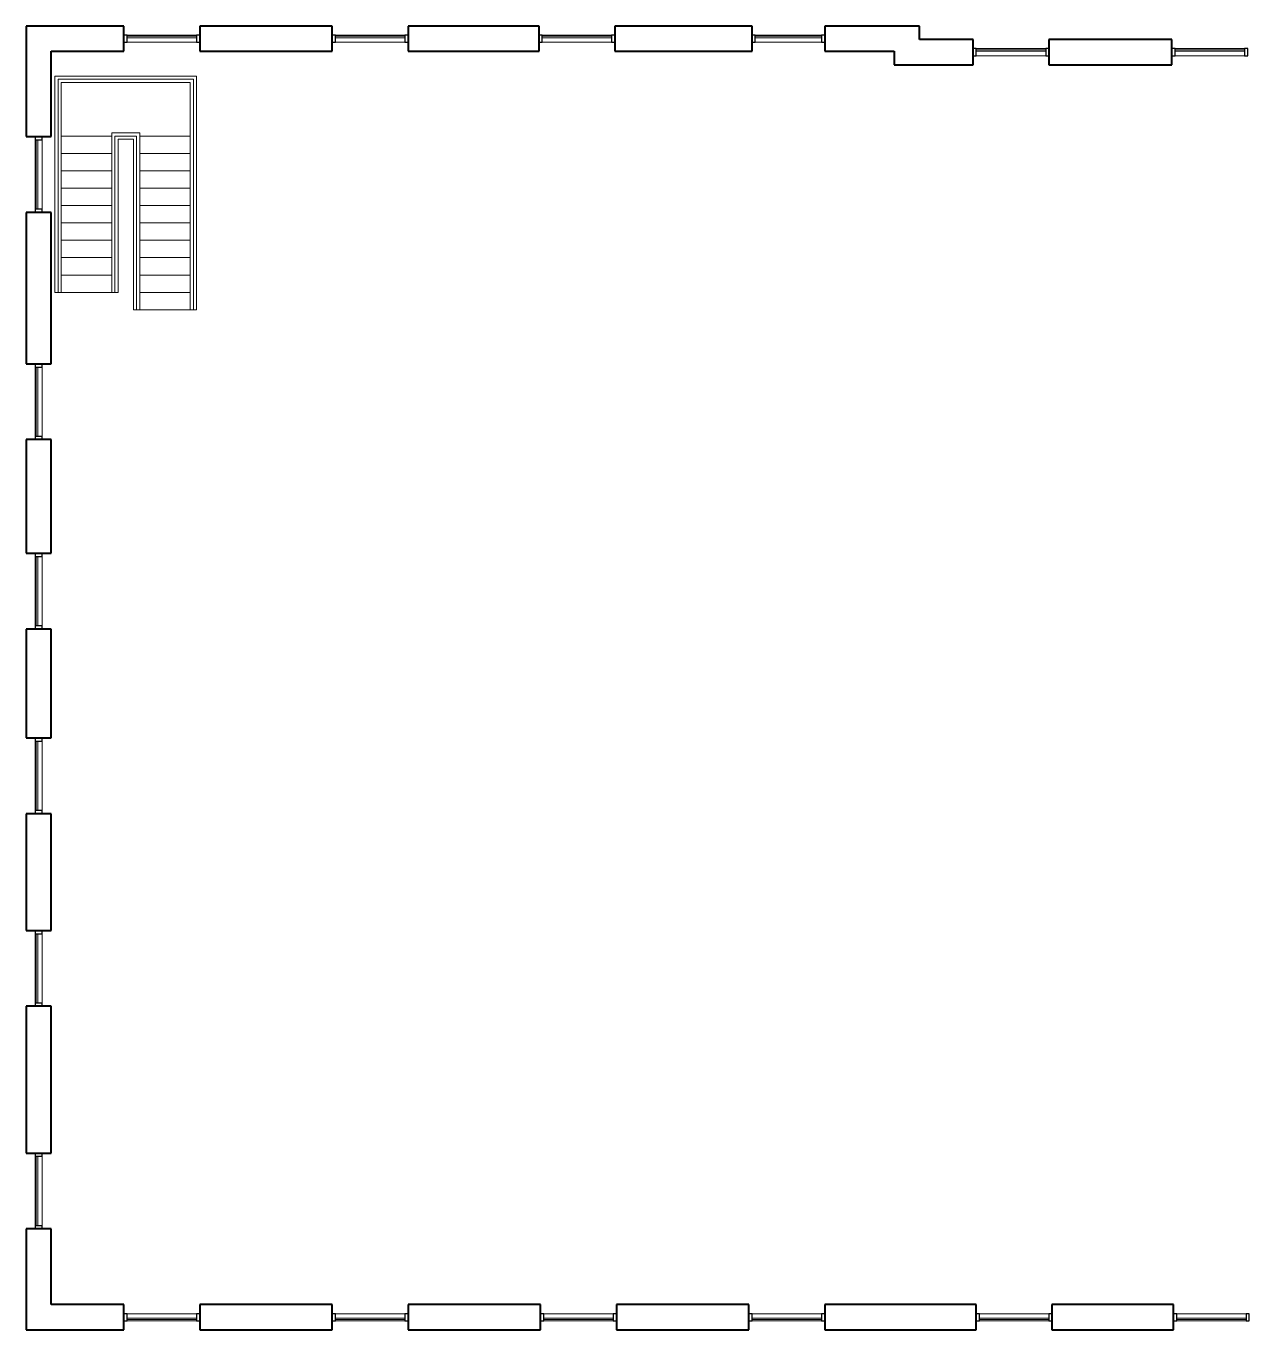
# Model space of a CAD drawing. Header units: inches. Extents: x -853 to 1065, y -1455 to 118.
# Drawn here: x -853 to -80, y -1143 to -317 of the extents above; entities that cross this region are included whole.
import ezdxf

# ---------------------------------------------------------------- set-up
doc = ezdxf.new("R2010")
doc.units = ezdxf.units.IN
doc.header["$MEASUREMENT"] = 0
for name, color, linetype, lineweight in [('A-FLOR-HRAL', 11, 'Continuous', 9), ('A-GLAZ-CURT', 52, 'Continuous', 9), ('A-GLAZ-CWMG', 51, 'Continuous', 9), ('A-WALL', 113, 'Continuous', 15), ('S-STRS', 31, 'Continuous', 9)]:
    doc.layers.add(name, color=color, linetype=linetype, lineweight=lineweight)

# ---------------------------------------------------------------- blocks, each defined once
blk = doc.blocks.new('Railing - Railing-5135468-LEVEL 2 - Map Export')
at = {"layer": 'A-FLOR-HRAL'}
for p, q in [((-799.18, -384.47), (-781.48, -384.47)), ((-799.18, -386.47), (-799.18, -384.47)), ((-799.18, -485.47), (-799.18, -386.47)), ((-797.18, -386.47), (-783.48, -386.47)), ((-797.18, -485.47), (-797.18, -386.47)), ((-783.48, -386.47), (-783.48, -496.47)), ((-781.48, -384.47), (-781.48, -496.47)), ((-797.18, -485.47), (-799.18, -485.47)), ((-781.48, -496.47), (-783.48, -496.47))]:
    blk.add_line(p, q, dxfattribs=at)
blk = doc.blocks.new('Railing - Railing-5135472-LEVEL 2 - Map Export')
at = {"layer": 'A-FLOR-HRAL'}
for p, q in [((-833.18, -350.47), (-747.48, -350.47)), ((-833.18, -386.47), (-833.18, -350.47)), ((-831.18, -352.47), (-749.48, -352.47)), ((-831.18, -386.47), (-831.18, -352.47)), ((-749.48, -352.47), (-749.48, -386.47)), ((-747.48, -350.47), (-747.48, -386.47)), ((-833.18, -485.47), (-833.18, -386.47)), ((-831.18, -485.47), (-831.18, -386.47)), ((-749.48, -386.47), (-749.48, -496.47)), ((-747.48, -386.47), (-747.48, -496.47)), ((-831.18, -485.47), (-833.18, -485.47)), ((-747.48, -496.47), (-749.48, -496.47))]:
    blk.add_line(p, q, dxfattribs=at)
blk = doc.blocks.new('System Panel - zGlazed-5138537-LEVEL 2 - Map Export')
at = {"layer": 'A-GLAZ-CURT', "lineweight": 15}
for p, q in [((22, 1.5), (-22, 1.5)), ((-22, 1.5), (-22, 0.5)), ((-22, 0.5), (22, 0.5)), ((22, 0.5), (22, 1.5))]:
    blk.add_line(p, q, dxfattribs=at)
blk = doc.blocks.new('Rectangular Mullion - 4 1_2_ x 2_ Rectangular_CE_-5138536-LEVEL 2 - Map Export')
at = {"layer": 'A-GLAZ-CWMG'}
for p, q in [((953.52, -1132.51), (997.52, -1132.51)), ((953.52, -1137.01), (997.52, -1137.01))]:
    blk.add_line(p, q, dxfattribs=at)
blk = doc.blocks.new('Rectangular Mullion - 4 1_2_ x 2_ Rectangular_CE_-5138501-LEVEL 2 - Map Export')
at = {"layer": 'A-GLAZ-CWMG', "lineweight": 25}
for p, q in [((-2, 2.25), (0, 2.25)), ((-2, -2.25), (-2, 2.25)), ((0, 2.25), (0, -2.25)), ((0, -2.25), (-2, -2.25))]:
    blk.add_line(p, q, dxfattribs=at)
blk = doc.blocks.new('Rectangular Mullion - 4 1_2_ x 2_ Rectangular_CE_-5138502-LEVEL 2 - Map Export')
at = {"layer": 'A-GLAZ-CWMG', "lineweight": 25}
for p, q in [((0, 2.25), (-2, 2.25)), ((-2, 2.25), (-2, -2.25)), ((0, -2.25), (0, 2.25)), ((-2, -2.25), (0, -2.25))]:
    blk.add_line(p, q, dxfattribs=at)
blk = doc.blocks.new('System Panel - zGlazed-5141039-LEVEL 2 - Map Export')
at = {"layer": 'A-GLAZ-CURT', "lineweight": 15}
for p, q in [((22, -0.5), (-22, -0.5)), ((-22, -0.5), (-22, -1.5)), ((-22, -1.5), (22, -1.5)), ((22, -1.5), (22, -0.5))]:
    blk.add_line(p, q, dxfattribs=at)
blk = doc.blocks.new('Rectangular Mullion - 4 1_2_ x 2_ Rectangular_CE_-5141038-LEVEL 2 - Map Export')
at = {"layer": 'A-GLAZ-CWMG'}
for p, q in [((953.52, -322.51), (997.52, -322.51)), ((953.52, -327.01), (997.52, -327.01))]:
    blk.add_line(p, q, dxfattribs=at)
blk = doc.blocks.new('Rectangular Mullion - 4 1_2_ x 2_ Rectangular_CE_-5141040-LEVEL 2 - Map Export')
at = {"layer": 'A-GLAZ-CWMG', "lineweight": 25}
for p, q in [((-2, 2.25), (0, 2.25)), ((-2, -2.25), (-2, 2.25)), ((0, 2.25), (0, -2.25)), ((0, -2.25), (-2, -2.25))]:
    blk.add_line(p, q, dxfattribs=at)
blk = doc.blocks.new('Rectangular Mullion - 4 1_2_ x 2_ Rectangular_CE_-5141041-LEVEL 2 - Map Export')
at = {"layer": 'A-GLAZ-CWMG', "lineweight": 25}
for p, q in [((0, 2.25), (-2, 2.25)), ((-2, 2.25), (-2, -2.25)), ((0, -2.25), (0, 2.25)), ((-2, -2.25), (0, -2.25))]:
    blk.add_line(p, q, dxfattribs=at)
blk = doc.blocks.new('System Panel - zGlazed-5143675-LEVEL 2 - Map Export')
at = {"layer": 'A-GLAZ-CURT', "lineweight": 15}
for p, q in [((21, -0.5), (-21, -0.5)), ((-21, -0.5), (-21, -1.5)), ((-21, -1.5), (21, -1.5)), ((21, -1.5), (21, -0.5))]:
    blk.add_line(p, q, dxfattribs=at)
blk = doc.blocks.new('Rectangular Mullion - 4 1_2_ x 2_ Rectangular_CE_-5143674-LEVEL 2 - Map Export')
at = {"layer": 'A-GLAZ-CWMG'}
for p, q in [((-391.48, -322.51), (-349.48, -322.51)), ((-391.48, -327.01), (-349.48, -327.01))]:
    blk.add_line(p, q, dxfattribs=at)

msp = doc.modelspace()

# ---------------------------------------------------------------- linework, layer by layer
at = {"layer": 'A-WALL', "lineweight": 40}
for p, q in [((-853.48, -316.76), (-853.48, -386.76)), ((-791.48, -316.76), (-853.48, -316.76)), ((-791.48, -332.76), (-791.48, -316.76)), ((-659.48, -316.76), (-743.48, -316.76)), ((-743.48, -316.76), (-743.48, -332.76)), ((-659.48, -332.76), (-659.48, -316.76)), ((-528.48, -316.76), (-611.48, -316.76)), ((-611.48, -316.76), (-611.48, -332.76)), ((-528.48, -332.76), (-528.48, -316.76)), ((-393.48, -316.76), (-480.48, -316.76)), ((-480.48, -316.76), (-480.48, -332.76)), ((-393.48, -332.76), (-393.48, -316.76)), ((-287.48, -316.76), (-347.48, -316.76)), ((-347.48, -316.76), (-347.48, -332.76)), ((-287.48, -325.26), (-287.48, -316.76)), ((-253.48, -325.26), (-287.48, -325.26)), ((-253.48, -341.26), (-253.48, -325.26)), ((-127.48, -325.26), (-205.48, -325.26)), ((-205.48, -325.26), (-205.48, -341.26)), ((-127.48, -341.26), (-127.48, -325.26)), ((-837.48, -386.76), (-837.48, -332.76)), ((-837.48, -332.76), (-791.48, -332.76)), ((-743.48, -332.76), (-659.48, -332.76)), ((-611.48, -332.76), (-528.48, -332.76)), ((-480.48, -332.76), (-393.48, -332.76)), ((-347.48, -332.76), (-303.48, -332.76)), ((-303.48, -332.76), (-303.48, -341.26)), ((-303.48, -341.26), (-253.48, -341.26)), ((-205.48, -341.26), (-127.48, -341.26)), ((-853.48, -386.76), (-837.48, -386.76)), ((-837.48, -434.76), (-853.48, -434.76)), ((-853.48, -434.76), (-853.48, -530.76)), ((-837.48, -530.76), (-837.48, -434.76)), ((-853.48, -530.76), (-837.48, -530.76)), ((-837.48, -578.76), (-853.48, -578.76)), ((-853.48, -578.76), (-853.48, -650.76)), ((-837.48, -650.76), (-837.48, -578.76)), ((-853.48, -650.76), (-837.48, -650.76)), ((-837.48, -698.76), (-853.48, -698.76)), ((-853.48, -698.76), (-853.48, -767.76)), ((-837.48, -767.76), (-837.48, -698.76)), ((-853.48, -767.76), (-837.48, -767.76)), ((-837.48, -815.76), (-853.48, -815.76)), ((-853.48, -815.76), (-853.48, -889.76)), ((-837.48, -889.76), (-837.48, -815.76)), ((-853.48, -889.76), (-837.48, -889.76)), ((-837.48, -937.76), (-853.48, -937.76)), ((-853.48, -937.76), (-853.48, -1030.76)), ((-837.48, -1030.76), (-837.48, -937.76)), ((-853.48, -1030.76), (-837.48, -1030.76)), ((-837.48, -1078.76), (-853.48, -1078.76)), ((-853.48, -1078.76), (-853.48, -1142.76)), ((-837.48, -1126.76), (-837.48, -1078.76)), ((-791.48, -1126.76), (-837.48, -1126.76)), ((-791.48, -1142.76), (-791.48, -1126.76)), ((-659.48, -1126.76), (-743.48, -1126.76)), ((-743.48, -1126.76), (-743.48, -1142.76)), ((-659.48, -1142.76), (-659.48, -1126.76)), ((-527.48, -1126.76), (-611.48, -1126.76)), ((-611.48, -1126.76), (-611.48, -1142.76)), ((-527.48, -1142.76), (-527.48, -1126.76)), ((-395.48, -1126.76), (-479.48, -1126.76)), ((-479.48, -1126.76), (-479.48, -1142.76)), ((-395.48, -1142.76), (-395.48, -1126.76)), ((-251.48, -1126.76), (-347.48, -1126.76)), ((-347.48, -1126.76), (-347.48, -1142.76)), ((-251.48, -1142.76), (-251.48, -1126.76)), ((-126.48, -1126.76), (-203.48, -1126.76)), ((-203.48, -1126.76), (-203.48, -1142.76)), ((-126.48, -1142.76), (-126.48, -1126.76)), ((-853.48, -1142.76), (-791.48, -1142.76)), ((-743.48, -1142.76), (-659.48, -1142.76)), ((-611.48, -1142.76), (-527.48, -1142.76)), ((-479.48, -1142.76), (-395.48, -1142.76)), ((-347.48, -1142.76), (-251.48, -1142.76)), ((-203.48, -1142.76), (-126.48, -1142.76))]:
    msp.add_line(p, q, dxfattribs=at)
at = {"layer": 'S-STRS'}
for p, q in [((-835.18, -348.47), (-835.18, -384.16)), ((-745.48, -348.47), (-835.18, -348.47)), ((-745.48, -377.78), (-745.48, -348.47)), ((-745.48, -377.78), (-745.48, -496.47)), ((-835.18, -485.47), (-835.18, -384.16)), ((-831.18, -386.47), (-799.18, -386.47)), ((-749.48, -386.47), (-781.48, -386.47)), ((-795.18, -388.47), (-785.48, -388.47)), ((-795.18, -485.47), (-795.18, -388.47)), ((-785.48, -388.47), (-785.48, -496.47)), ((-831.18, -397.47), (-799.18, -397.47)), ((-749.48, -397.47), (-781.48, -397.47)), ((-831.18, -408.47), (-799.18, -408.47)), ((-749.48, -408.47), (-781.48, -408.47)), ((-831.18, -419.47), (-799.18, -419.47)), ((-749.48, -419.47), (-781.48, -419.47)), ((-831.18, -430.47), (-799.18, -430.47)), ((-749.48, -430.47), (-781.48, -430.47)), ((-831.18, -441.47), (-799.18, -441.47)), ((-749.48, -441.47), (-781.48, -441.47)), ((-831.18, -452.47), (-799.18, -452.47)), ((-749.48, -452.47), (-781.48, -452.47)), ((-831.18, -463.47), (-799.18, -463.47)), ((-749.48, -463.47), (-781.48, -463.47)), ((-831.18, -474.47), (-799.18, -474.47)), ((-749.48, -474.47), (-781.48, -474.47)), ((-835.18, -485.47), (-833.18, -485.47)), ((-831.18, -485.47), (-799.18, -485.47)), ((-797.18, -485.47), (-795.18, -485.47)), ((-749.48, -485.47), (-781.48, -485.47)), ((-785.48, -496.47), (-783.48, -496.47)), ((-749.48, -496.47), (-781.48, -496.47)), ((-747.48, -496.47), (-745.48, -496.47))]:
    msp.add_line(p, q, dxfattribs=at)

# ---------------------------------------------------------------- block references
at = {"layer": 'A-FLOR-HRAL'}
for name in ['Railing - Railing-5135472-LEVEL 2 - Map Export', 'Railing - Railing-5135468-LEVEL 2 - Map Export']:
    msp.add_blockref(name, (0, 0), dxfattribs=at)
at = {"layer": 'A-GLAZ-CURT'}
for name, p, rotation in [('System Panel - zGlazed-5141039-LEVEL 2 - Map Export', (-767.48, -324.76), 180), ('System Panel - zGlazed-5141039-LEVEL 2 - Map Export', (-635.48, -324.76), 180), ('System Panel - zGlazed-5141039-LEVEL 2 - Map Export', (-504.48, -324.76), 180), ('System Panel - zGlazed-5143675-LEVEL 2 - Map Export', (-370.48, -324.76), 180), ('System Panel - zGlazed-5141039-LEVEL 2 - Map Export', (-229.48, -333.26), 180), ('System Panel - zGlazed-5141039-LEVEL 2 - Map Export', (-103.48, -333.26), 180), ('System Panel - zGlazed-5141039-LEVEL 2 - Map Export', (-845.48, -410.76), 269.9999999999998), ('System Panel - zGlazed-5141039-LEVEL 2 - Map Export', (-845.48, -554.76), 269.9999999999998), ('System Panel - zGlazed-5141039-LEVEL 2 - Map Export', (-845.48, -674.76), 269.9999999999998), ('System Panel - zGlazed-5141039-LEVEL 2 - Map Export', (-845.48, -791.76), 269.9999999999998), ('System Panel - zGlazed-5141039-LEVEL 2 - Map Export', (-845.48, -913.76), 269.9999999999998), ('System Panel - zGlazed-5141039-LEVEL 2 - Map Export', (-845.48, -1054.76), 269.9999999999998), ('System Panel - zGlazed-5138537-LEVEL 2 - Map Export', (-767.48, -1134.76), 180), ('System Panel - zGlazed-5138537-LEVEL 2 - Map Export', (-635.48, -1134.76), 180), ('System Panel - zGlazed-5138537-LEVEL 2 - Map Export', (-503.48, -1134.76), 180), ('System Panel - zGlazed-5138537-LEVEL 2 - Map Export', (-371.48, -1134.76), 180), ('System Panel - zGlazed-5138537-LEVEL 2 - Map Export', (-227.48, -1134.76), 180), ('System Panel - zGlazed-5138537-LEVEL 2 - Map Export', (-102.48, -1134.76), 180)]:
    msp.add_blockref(name, p, dxfattribs=dict(at, rotation=rotation))
at = {"layer": 'A-GLAZ-CWMG', "extrusion": (0, 0, -1)}
for name, p in [('Rectangular Mullion - 4 1_2_ x 2_ Rectangular_CE_-5141040-LEVEL 2 - Map Export', (791.48, -324.76)), ('Rectangular Mullion - 4 1_2_ x 2_ Rectangular_CE_-5141040-LEVEL 2 - Map Export', (659.48, -324.76)), ('Rectangular Mullion - 4 1_2_ x 2_ Rectangular_CE_-5141040-LEVEL 2 - Map Export', (528.48, -324.76)), ('Rectangular Mullion - 4 1_2_ x 2_ Rectangular_CE_-5141040-LEVEL 2 - Map Export', (393.48, -324.76)), ('Rectangular Mullion - 4 1_2_ x 2_ Rectangular_CE_-5141040-LEVEL 2 - Map Export', (253.48, -333.26)), ('Rectangular Mullion - 4 1_2_ x 2_ Rectangular_CE_-5141040-LEVEL 2 - Map Export', (127.48, -333.26)), ('Rectangular Mullion - 4 1_2_ x 2_ Rectangular_CE_-5138501-LEVEL 2 - Map Export', (791.48, -1134.76)), ('Rectangular Mullion - 4 1_2_ x 2_ Rectangular_CE_-5138501-LEVEL 2 - Map Export', (659.48, -1134.76)), ('Rectangular Mullion - 4 1_2_ x 2_ Rectangular_CE_-5138501-LEVEL 2 - Map Export', (527.48, -1134.76)), ('Rectangular Mullion - 4 1_2_ x 2_ Rectangular_CE_-5138501-LEVEL 2 - Map Export', (395.48, -1134.76)), ('Rectangular Mullion - 4 1_2_ x 2_ Rectangular_CE_-5138501-LEVEL 2 - Map Export', (251.48, -1134.76)), ('Rectangular Mullion - 4 1_2_ x 2_ Rectangular_CE_-5138501-LEVEL 2 - Map Export', (126.48, -1134.76))]:
    msp.add_blockref(name, p, dxfattribs=at)
at = {"layer": 'A-GLAZ-CWMG'}
for name, p in [('Rectangular Mullion - 4 1_2_ x 2_ Rectangular_CE_-5141038-LEVEL 2 - Map Export', (-1743, 0)), ('Rectangular Mullion - 4 1_2_ x 2_ Rectangular_CE_-5141041-LEVEL 2 - Map Export', (-743.48, -324.76)), ('Rectangular Mullion - 4 1_2_ x 2_ Rectangular_CE_-5141038-LEVEL 2 - Map Export', (-1611, 0)), ('Rectangular Mullion - 4 1_2_ x 2_ Rectangular_CE_-5141041-LEVEL 2 - Map Export', (-611.48, -324.76)), ('Rectangular Mullion - 4 1_2_ x 2_ Rectangular_CE_-5141038-LEVEL 2 - Map Export', (-1480, 0)), ('Rectangular Mullion - 4 1_2_ x 2_ Rectangular_CE_-5141041-LEVEL 2 - Map Export', (-480.48, -324.76)), ('Rectangular Mullion - 4 1_2_ x 2_ Rectangular_CE_-5143674-LEVEL 2 - Map Export', (0, 0)), ('Rectangular Mullion - 4 1_2_ x 2_ Rectangular_CE_-5141041-LEVEL 2 - Map Export', (-347.48, -324.76)), ('Rectangular Mullion - 4 1_2_ x 2_ Rectangular_CE_-5141038-LEVEL 2 - Map Export', (-1205, -8.5)), ('Rectangular Mullion - 4 1_2_ x 2_ Rectangular_CE_-5141041-LEVEL 2 - Map Export', (-205.48, -333.26)), ('Rectangular Mullion - 4 1_2_ x 2_ Rectangular_CE_-5141038-LEVEL 2 - Map Export', (-1079, -8.5)), ('Rectangular Mullion - 4 1_2_ x 2_ Rectangular_CE_-5141041-LEVEL 2 - Map Export', (-79.48, -333.26)), ('Rectangular Mullion - 4 1_2_ x 2_ Rectangular_CE_-5138536-LEVEL 2 - Map Export', (-1743, 0)), ('Rectangular Mullion - 4 1_2_ x 2_ Rectangular_CE_-5138502-LEVEL 2 - Map Export', (-743.48, -1134.76)), ('Rectangular Mullion - 4 1_2_ x 2_ Rectangular_CE_-5138536-LEVEL 2 - Map Export', (-1611, 0)), ('Rectangular Mullion - 4 1_2_ x 2_ Rectangular_CE_-5138502-LEVEL 2 - Map Export', (-611.48, -1134.76)), ('Rectangular Mullion - 4 1_2_ x 2_ Rectangular_CE_-5138536-LEVEL 2 - Map Export', (-1479, 0)), ('Rectangular Mullion - 4 1_2_ x 2_ Rectangular_CE_-5138502-LEVEL 2 - Map Export', (-479.48, -1134.76)), ('Rectangular Mullion - 4 1_2_ x 2_ Rectangular_CE_-5138536-LEVEL 2 - Map Export', (-1347, 0)), ('Rectangular Mullion - 4 1_2_ x 2_ Rectangular_CE_-5138502-LEVEL 2 - Map Export', (-347.48, -1134.76)), ('Rectangular Mullion - 4 1_2_ x 2_ Rectangular_CE_-5138536-LEVEL 2 - Map Export', (-1203, 0)), ('Rectangular Mullion - 4 1_2_ x 2_ Rectangular_CE_-5138502-LEVEL 2 - Map Export', (-203.48, -1134.76)), ('Rectangular Mullion - 4 1_2_ x 2_ Rectangular_CE_-5138536-LEVEL 2 - Map Export', (-1078, 0)), ('Rectangular Mullion - 4 1_2_ x 2_ Rectangular_CE_-5138502-LEVEL 2 - Map Export', (-78.48, -1134.76))]:
    msp.add_blockref(name, p, dxfattribs=at)
for name, p, rotation in [('Rectangular Mullion - 4 1_2_ x 2_ Rectangular_CE_-5141041-LEVEL 2 - Map Export', (-845.48, -386.76), 89.99999999999982), ('Rectangular Mullion - 4 1_2_ x 2_ Rectangular_CE_-5141038-LEVEL 2 - Map Export', (-1170.24, -1386.28), 89.99999999999994), ('Rectangular Mullion - 4 1_2_ x 2_ Rectangular_CE_-5141041-LEVEL 2 - Map Export', (-845.48, -530.76), 89.99999999999982), ('Rectangular Mullion - 4 1_2_ x 2_ Rectangular_CE_-5141038-LEVEL 2 - Map Export', (-1170.24, -1530.28), 89.99999999999994), ('Rectangular Mullion - 4 1_2_ x 2_ Rectangular_CE_-5141041-LEVEL 2 - Map Export', (-845.48, -650.76), 89.99999999999982), ('Rectangular Mullion - 4 1_2_ x 2_ Rectangular_CE_-5141038-LEVEL 2 - Map Export', (-1170.24, -1650.28), 89.99999999999994), ('Rectangular Mullion - 4 1_2_ x 2_ Rectangular_CE_-5141041-LEVEL 2 - Map Export', (-845.48, -767.76), 89.99999999999982), ('Rectangular Mullion - 4 1_2_ x 2_ Rectangular_CE_-5141038-LEVEL 2 - Map Export', (-1170.24, -1767.28), 89.99999999999994), ('Rectangular Mullion - 4 1_2_ x 2_ Rectangular_CE_-5141041-LEVEL 2 - Map Export', (-845.48, -889.76), 89.99999999999982), ('Rectangular Mullion - 4 1_2_ x 2_ Rectangular_CE_-5141038-LEVEL 2 - Map Export', (-1170.24, -1889.28), 89.99999999999994), ('Rectangular Mullion - 4 1_2_ x 2_ Rectangular_CE_-5141041-LEVEL 2 - Map Export', (-845.48, -1030.76), 89.99999999999982), ('Rectangular Mullion - 4 1_2_ x 2_ Rectangular_CE_-5141038-LEVEL 2 - Map Export', (-1170.24, -2030.28), 89.99999999999994)]:
    msp.add_blockref(name, p, dxfattribs=dict(at, rotation=rotation))
at = {"layer": 'A-GLAZ-CWMG', "extrusion": (0, 0, -1), "rotation": 270.0000000000002}
for p in [(845.48, -434.76), (845.48, -578.76), (845.48, -698.76), (845.48, -815.76), (845.48, -937.76), (845.48, -1078.76)]:
    msp.add_blockref('Rectangular Mullion - 4 1_2_ x 2_ Rectangular_CE_-5141040-LEVEL 2 - Map Export', p, dxfattribs=at)

doc.saveas('drawing.dxf')
